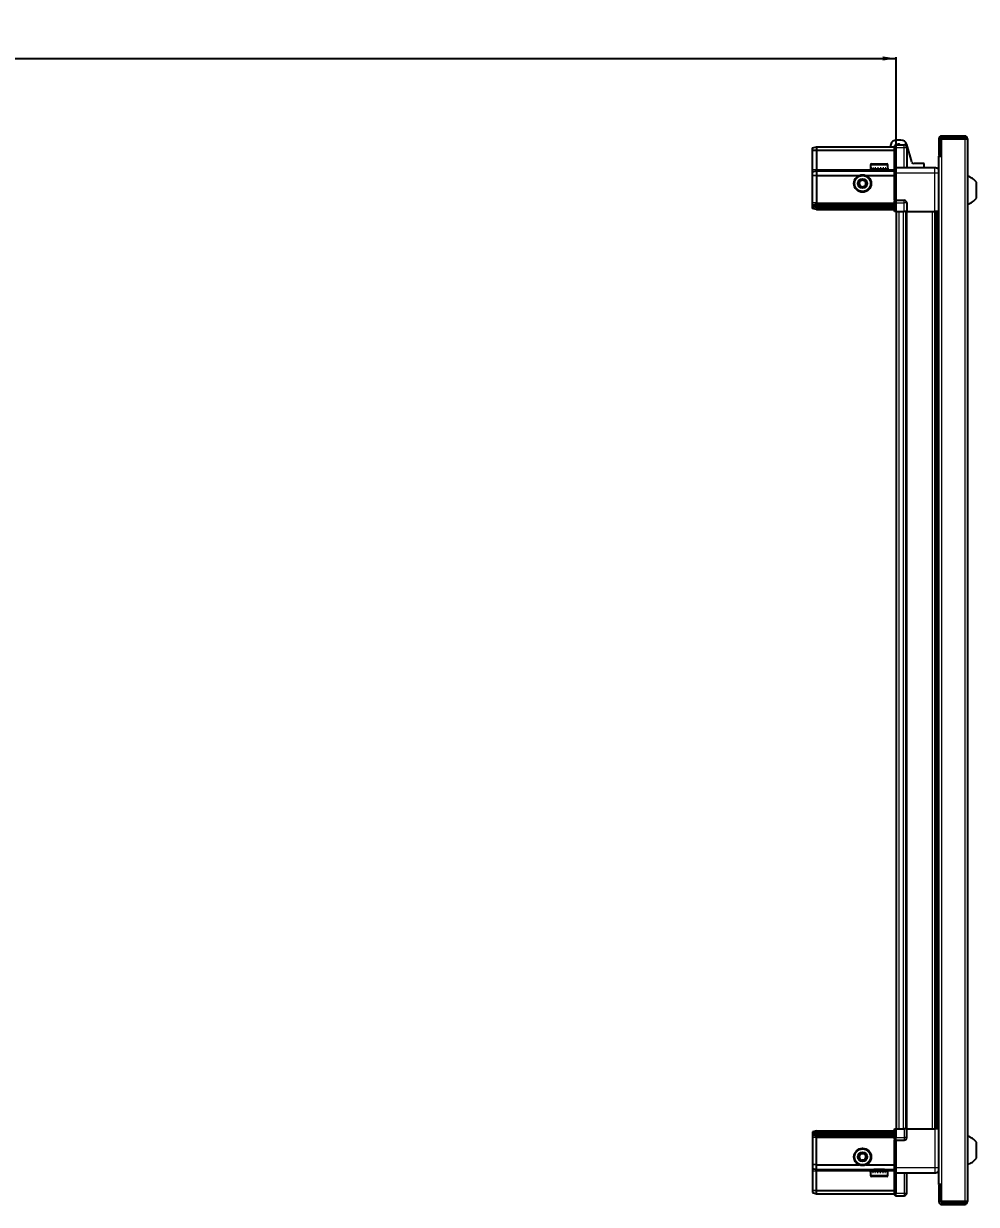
# Model space of a CAD drawing. Header units: millimetres. Extents: x 1256 to 6337, y -766 to 2003.
# Drawn here: x 3904 to 4616, y 1048 to 1931 of the extents above; entities that cross this region are included whole.
import ezdxf

# ---------------------------------------------------------------- set-up
doc = ezdxf.new("R2010")
doc.units = ezdxf.units.MM
doc.layers.add('FORMAT', color=7, linetype='Continuous')
doc.styles.add('SLDTEXTSTYLE0', font='TXT', dxfattribs={"width": 0.75})
doc.dimstyles.new('SLDDIMSTYLE0', dxfattribs={"dimtxt": 20, "dimasz": 10, "dimexe": 0, "dimexo": 0.0625, "dimgap": 5, "dimtad": 2, "dimdec": 1, "dimrnd": 1e-09, "dimzin": 12, "dimdsep": 46, "dimtxsty": 'SLDTEXTSTYLE0', "dimsah": 1, "dimcen": 0.09, "dimadec": 0, "dimazin": 3, "dimtfac": 1, "dimtofl": 0, "dimtmove": 0, "dimatfit": 3, "dimfxl": 0, "dimfrac": 2, "dimtolj": 1, "dimtzin": 12, "dimarcsym": 0})

# ---------------------------------------------------------------- blocks, each defined once
blk = doc.blocks.new('_D_5')
at = {"layer": 'FORMAT'}
for p, q in [((3056.46, 1790.11), (3056.46, 1905.6)), ((3056.46, 1904.6), (4556.46, 1904.6)), ((4556.46, 1790.11), (4556.46, 1905.6))]:
    blk.add_line(p, q, dxfattribs=at)
for points in [[(3056.46, 1904.6), (3066.46, 1903.07), (3066.46, 1906.14)], [(4556.46, 1904.6), (4546.46, 1906.14), (4546.46, 1903.07)]]:
    blk.add_solid(points, dxfattribs=at)
at = {"layer": 'FORMAT', "insert": (3776.91, 1930.39), "char_height": 20, "attachment_point": 1, "style": 'SLDTEXTSTYLE0'}
blk.add_mtext('1500', dxfattribs=at)

msp = doc.modelspace()

# ---------------------------------------------------------------- linework, layer by layer
at = {"color": 7, "linetype": 'Continuous', "lineweight": 25}
for p, q in [((4607.71, 1846.6), (4590.41, 1846.6)), ((4607.71, 1845.1), (4607.71, 1846.6)), ((4493.81, 1837.8), (4496.81, 1838.6)), ((4493.81, 1835.95), (4493.81, 1837.8)), ((4496.81, 1838.6), (4496.81, 1836.1)), ((4496.81, 1838.6), (4555.11, 1838.6)), ((4552.44, 1840.34), (4551.95, 1838.6)), ((4555.98, 1840.1), (4555.11, 1839.6)), ((4555.11, 1839.6), (4555.11, 1838.1)), ((4555.11, 1823.3), (4555.11, 1838.1)), ((4556.31, 1840.1), (4555.98, 1840.1)), ((4556.31, 1838.1), (4556.31, 1840.1)), ((4556.31, 1840.1), (4562.31, 1840.1)), ((4556.31, 1838.1), (4556.31, 1823.3)), ((4560, 1843.6), (4556.77, 1843.6)), ((4564.31, 1838.1), (4564.31, 1823.1)), ((4568.09, 1827.19), (4564.32, 1840.34)), ((4588.31, 1844.5), (4588.31, 1832.1)), ((4589.81, 1844.5), (4589.81, 1832.1)), ((4590.31, 1831.6), (4590.31, 1844.5)), ((4590.31, 1844.5), (4607.71, 1844.5)), ((4607.71, 1845.1), (4590.41, 1845.1)), ((4607.71, 1844.5), (4609.81, 1844.5)), ((4609.81, 1844.5), (4609.81, 1049.7)), ((4493.81, 1835.95), (4496.81, 1836.1)), ((4493.81, 1821.6), (4493.81, 1835.95)), ((4496.81, 1836.1), (4496.81, 1821.6)), ((4496.81, 1836.1), (4555.11, 1836.1)), ((4588.21, 1831.6), (4588.21, 1062.6)), ((4588.21, 1831.6), (4590.31, 1831.6)), ((4588.31, 1832.1), (4589.81, 1832.1)), ((4493.81, 1819.8), (4493.81, 1821.6)), ((4493.81, 1819.8), (4496.81, 1820.6)), ((4493.81, 1816.77), (4493.81, 1819.8)), ((4496.81, 1821.6), (4496.81, 1820.6)), ((4496.81, 1820.6), (4496.81, 1817.1)), ((4496.81, 1820.6), (4555.11, 1820.6)), ((4537.31, 1825), (4537.31, 1822.1)), ((4537.31, 1822.1), (4537.35, 1822.1)), ((4537.47, 1822.6), (4537.35, 1822.6)), ((4537.35, 1822.6), (4537.35, 1822.1)), ((4537.35, 1822.1), (4537.47, 1822.1)), ((4537.47, 1822.6), (4537.47, 1822.1)), ((4537.47, 1822.1), (4537.88, 1822.1)), ((4538.22, 1822.6), (4537.88, 1822.6)), ((4537.88, 1822.6), (4537.88, 1822.1)), ((4537.88, 1822.1), (4538.22, 1822.1)), ((4538.11, 1825.8), (4549.51, 1825.8)), ((4538.22, 1822.6), (4538.22, 1822.1)), ((4538.22, 1822.1), (4538.99, 1822.1)), ((4539.52, 1822.6), (4538.99, 1822.6)), ((4538.99, 1822.6), (4538.99, 1822.1)), ((4538.99, 1822.1), (4539.52, 1822.1)), ((4539.41, 1822.1), (4539.41, 1822)), ((4539.41, 1822), (4548.21, 1822)), ((4539.52, 1822.6), (4539.52, 1822.1)), ((4539.52, 1822.1), (4540.57, 1822.1)), ((4539.81, 1821.6), (4540.5, 1821.12)), ((4539.81, 1821.6), (4547.81, 1821.6)), ((4540.5, 1821.12), (4539.81, 1820.64)), ((4539.81, 1820.64), (4539.81, 1820.6)), ((4539.81, 1820.64), (4547.81, 1820.64)), ((4540.5, 1821.12), (4547.12, 1821.12)), ((4541.23, 1822.6), (4540.57, 1822.6)), ((4540.57, 1822.6), (4540.57, 1822.1)), ((4540.57, 1822.1), (4541.23, 1822.1)), ((4541.23, 1822.6), (4541.23, 1822.1)), ((4541.23, 1822.1), (4542.47, 1822.1)), ((4543.2, 1822.6), (4542.47, 1822.6)), ((4542.47, 1822.6), (4542.47, 1822.1)), ((4542.47, 1822.1), (4542.91, 1822.1)), ((4542.91, 1822.6), (4542.91, 1822.1)), ((4543.2, 1822.6), (4543.2, 1822.1)), ((4543.2, 1822.1), (4544.5, 1822.1)), ((4545.23, 1822.6), (4544.5, 1822.6)), ((4544.5, 1822.6), (4544.5, 1822.1)), ((4544.77, 1822.6), (4544.77, 1822.1)), ((4544.77, 1822.1), (4545.23, 1822.1)), ((4545.23, 1822.6), (4545.23, 1822.1)), ((4545.23, 1822.1), (4546.47, 1822.1)), ((4547.12, 1822.6), (4546.47, 1822.6)), ((4546.47, 1822.6), (4546.47, 1822.1)), ((4546.47, 1822.1), (4547.12, 1822.1)), ((4547.12, 1822.6), (4547.12, 1822.1)), ((4547.12, 1822.1), (4548.17, 1822.1)), ((4547.12, 1821.12), (4547.81, 1821.6)), ((4547.81, 1820.64), (4547.12, 1821.12)), ((4547.81, 1820.6), (4547.81, 1820.64)), ((4548.69, 1822.6), (4548.17, 1822.6)), ((4548.17, 1822.6), (4548.17, 1822.1)), ((4548.17, 1822.1), (4548.69, 1822.1)), ((4548.21, 1822), (4548.21, 1822.1)), ((4548.69, 1822.6), (4548.69, 1822.1)), ((4548.69, 1822.1), (4549.45, 1822.1)), ((4549.78, 1822.6), (4549.45, 1822.6)), ((4549.45, 1822.6), (4549.45, 1822.1)), ((4549.45, 1822.1), (4549.78, 1822.1)), ((4549.78, 1822.6), (4549.78, 1822.1)), ((4549.78, 1822.1), (4550.17, 1822.1)), ((4550.28, 1822.6), (4550.17, 1822.6)), ((4550.17, 1822.6), (4550.17, 1822.1)), ((4550.17, 1822.1), (4550.28, 1822.1)), ((4550.28, 1822.6), (4550.28, 1822.1)), ((4550.28, 1822.1), (4550.31, 1822.1)), ((4550.31, 1822.1), (4550.31, 1825)), ((4555.11, 1823.1), (4555.11, 1823.3)), ((4556.31, 1823.1), (4555.11, 1823.1)), ((4555.11, 1819.1), (4555.11, 1823.1)), ((4556.31, 1823.3), (4556.31, 1823.1)), ((4556.31, 1823.1), (4556.31, 1819.1)), ((4556.31, 1823.1), (4585.31, 1823.1)), ((4577.26, 1826.1), (4569.53, 1826.1)), ((4577.26, 1823.1), (4577.26, 1826.1)), ((4496.81, 1817.1), (4493.81, 1816.77)), ((4493.81, 1796.6), (4493.81, 1816.77)), ((4496.81, 1817.1), (4496.81, 1796.6)), ((4496.81, 1817.1), (4528.81, 1817.1)), ((4533.81, 1817.1), (4555.11, 1817.1)), ((4555.11, 1798.8), (4555.11, 1819.1)), ((4556.31, 1819.1), (4556.31, 1798.8)), ((4616.41, 1800.1), (4616.41, 1812.1)), ((4493.81, 1794.8), (4493.81, 1796.6)), ((4496.81, 1795.6), (4493.81, 1794.8)), ((4493.81, 1794.06), (4493.81, 1794.8)), ((4496.81, 1794.6), (4493.81, 1794.06)), ((4493.81, 1793.56), (4493.81, 1794.06)), ((4496.81, 1793.1), (4493.81, 1793.56)), ((4493.81, 1792.41), (4493.81, 1793.56)), ((4496.81, 1796.6), (4496.81, 1795.6)), ((4496.81, 1795.6), (4496.81, 1794.6)), ((4496.81, 1795.6), (4555.11, 1795.6)), ((4496.81, 1794.6), (4496.81, 1793.1)), ((4496.81, 1794.6), (4555.11, 1794.6)), ((4496.81, 1793.1), (4496.81, 1791.6)), ((4496.81, 1793.1), (4555.11, 1793.1)), ((4555.11, 1798.6), (4555.11, 1798.8)), ((4556.31, 1798.6), (4555.11, 1798.6)), ((4555.11, 1798.6), (4555.11, 1797.93)), ((4555.11, 1790.1), (4555.11, 1797.93)), ((4555.98, 1796.6), (4555.98, 1790.1)), ((4556.31, 1798.8), (4556.31, 1798.6)), ((4556.31, 1796.6), (4556.31, 1798.6)), ((4556.31, 1796.6), (4556.31, 1798.6)), ((4556.31, 1798.6), (4562.31, 1798.6)), ((4556.31, 1796.6), (4556.31, 1790.1)), ((4564.31, 1796.6), (4564.31, 1790.1)), ((4496.81, 1791.6), (4493.81, 1792.41)), ((4496.81, 1791.6), (4555.11, 1791.6)), ((4555.98, 1790.1), (4555.11, 1790.1)), ((4556.31, 1790.1), (4555.98, 1790.1)), ((4556.31, 1790.1), (4562.31, 1790.1)), ((4556.46, 1790.1), (4556.46, 1104.1)), ((4564.31, 1790.1), (4562.31, 1790.1)), ((4563.66, 1790.1), (4563.66, 1104.1)), ((4564.31, 1790.1), (4585.31, 1790.1)), ((4586.33, 1104.1), (4586.33, 1790.1)), ((4586.37, 1104.1), (4586.37, 1790.1)), ((4588.16, 1790.1), (4588.16, 1104.1)), ((4555.11, 1096.28), (4555.11, 1104.1)), ((4555.11, 1104.1), (4555.98, 1104.1)), ((4555.98, 1104.1), (4555.98, 1104.1)), ((4555.98, 1104.1), (4555.98, 1097.6)), ((4556.31, 1104.1), (4555.98, 1104.1)), ((4556.31, 1104.1), (4556.31, 1097.6)), ((4556.31, 1104.1), (4556.31, 1104.1)), ((4556.31, 1104.1), (4556.31, 1097.6)), ((4556.31, 1104.1), (4562.31, 1104.1)), ((4564.31, 1104.1), (4562.31, 1104.1)), ((4564.31, 1097.6), (4564.31, 1104.1)), ((4564.31, 1104.1), (4585.31, 1104.1)), ((4496.81, 1102.6), (4493.81, 1101.8)), ((4493.81, 1101.8), (4493.81, 1100.65)), ((4496.81, 1101.1), (4493.81, 1100.65)), ((4493.81, 1100.65), (4493.81, 1100.15)), ((4496.81, 1099.6), (4493.81, 1100.15)), ((4493.81, 1100.15), (4493.81, 1099.41)), ((4496.81, 1098.6), (4493.81, 1099.41)), ((4493.81, 1099.41), (4493.81, 1097.6)), ((4493.81, 1097.6), (4493.81, 1077.44)), ((4496.81, 1101.1), (4496.81, 1102.6)), ((4496.81, 1102.6), (4555.11, 1102.6)), ((4496.81, 1101.1), (4555.11, 1101.1)), ((4496.81, 1099.6), (4496.81, 1101.1)), ((4496.81, 1099.6), (4555.11, 1099.6)), ((4496.81, 1098.6), (4496.81, 1099.6)), ((4496.81, 1098.6), (4555.11, 1098.6)), ((4496.81, 1097.6), (4496.81, 1098.6)), ((4496.81, 1077.1), (4496.81, 1097.6)), ((4555.11, 1096.28), (4555.11, 1095.6)), ((4556.31, 1095.6), (4555.11, 1095.6)), ((4555.11, 1095.4), (4555.11, 1095.6)), ((4555.11, 1075.1), (4555.11, 1095.4)), ((4556.31, 1095.6), (4556.31, 1097.6)), ((4556.31, 1095.6), (4556.31, 1095.4)), ((4556.31, 1095.6), (4562.31, 1095.6)), ((4556.31, 1095.4), (4556.31, 1075.1)), ((4616.41, 1082.1), (4616.41, 1094.1)), ((4496.81, 1077.1), (4493.81, 1077.44)), ((4493.81, 1077.44), (4493.81, 1074.41)), ((4493.81, 1074.41), (4496.81, 1073.6)), ((4493.81, 1074.41), (4493.81, 1072.6)), ((4493.81, 1072.6), (4493.81, 1058.26)), ((4496.81, 1077.1), (4528.81, 1077.1)), ((4496.81, 1073.6), (4496.81, 1077.1)), ((4496.81, 1073.6), (4555.11, 1073.6)), ((4496.81, 1072.6), (4496.81, 1073.6)), ((4496.81, 1058.1), (4496.81, 1072.6)), ((4533.81, 1077.1), (4555.11, 1077.1)), ((4537.31, 1072.1), (4537.31, 1069.2)), ((4537.33, 1072.1), (4537.31, 1072.1)), ((4537.33, 1071.6), (4537.33, 1072.1)), ((4537.43, 1072.1), (4537.33, 1072.1)), ((4537.33, 1071.6), (4537.43, 1071.6)), ((4537.43, 1071.6), (4537.43, 1072.1)), ((4537.8, 1072.1), (4537.43, 1072.1)), ((4537.8, 1071.6), (4537.8, 1072.1)), ((4538.12, 1072.1), (4537.8, 1072.1)), ((4537.8, 1071.6), (4538.12, 1071.6)), ((4538.12, 1071.6), (4538.12, 1072.1)), ((4538.86, 1072.1), (4538.12, 1072.1)), ((4538.86, 1071.6), (4538.86, 1072.1)), ((4539.37, 1072.1), (4538.86, 1072.1)), ((4538.86, 1071.6), (4539.37, 1071.6)), ((4539.37, 1071.6), (4539.37, 1072.1)), ((4540.4, 1072.1), (4539.37, 1072.1)), ((4539.41, 1072.2), (4539.41, 1072.1)), ((4548.21, 1072.2), (4539.41, 1072.2)), ((4539.81, 1073.6), (4539.81, 1073.57)), ((4539.81, 1073.57), (4540.5, 1073.09)), ((4547.81, 1073.57), (4539.81, 1073.57)), ((4540.5, 1073.09), (4539.81, 1072.6)), ((4547.81, 1072.6), (4539.81, 1072.6)), ((4540.4, 1071.6), (4540.4, 1072.1)), ((4541.05, 1072.1), (4540.4, 1072.1)), ((4540.4, 1071.6), (4541.05, 1071.6)), ((4547.12, 1073.09), (4540.5, 1073.09)), ((4541.05, 1071.6), (4541.05, 1072.1)), ((4542.28, 1072.1), (4541.05, 1072.1)), ((4542.28, 1071.6), (4542.28, 1072.1)), ((4542.77, 1072.1), (4542.28, 1072.1)), ((4542.28, 1071.6), (4543, 1071.6)), ((4542.77, 1071.6), (4542.77, 1072.1)), ((4543, 1071.6), (4543, 1072.1)), ((4544.3, 1072.1), (4543, 1072.1)), ((4544.3, 1071.6), (4544.3, 1072.1)), ((4544.3, 1071.6), (4545.04, 1071.6)), ((4544.64, 1071.6), (4544.64, 1072.1)), ((4545.04, 1072.1), (4544.64, 1072.1)), ((4545.04, 1071.6), (4545.04, 1072.1)), ((4546.28, 1072.1), (4545.04, 1072.1)), ((4546.28, 1071.6), (4546.28, 1072.1)), ((4546.95, 1072.1), (4546.28, 1072.1)), ((4546.28, 1071.6), (4546.95, 1071.6)), ((4546.95, 1071.6), (4546.95, 1072.1)), ((4548.02, 1072.1), (4546.95, 1072.1)), ((4547.12, 1073.09), (4547.81, 1073.57)), ((4547.81, 1072.6), (4547.12, 1073.09)), ((4547.81, 1073.57), (4547.81, 1073.6)), ((4548.02, 1071.6), (4548.02, 1072.1)), ((4548.55, 1072.1), (4548.02, 1072.1)), ((4548.02, 1071.6), (4548.55, 1071.6)), ((4548.21, 1072.1), (4548.21, 1072.2)), ((4548.55, 1071.6), (4548.55, 1072.1)), ((4549.34, 1072.1), (4548.55, 1072.1)), ((4549.34, 1071.6), (4549.34, 1072.1)), ((4549.7, 1072.1), (4549.34, 1072.1)), ((4549.34, 1071.6), (4549.7, 1071.6)), ((4549.7, 1071.6), (4549.7, 1072.1)), ((4550.13, 1072.1), (4549.7, 1072.1)), ((4550.13, 1071.6), (4550.13, 1072.1)), ((4550.26, 1072.1), (4550.13, 1072.1)), ((4550.13, 1071.6), (4550.26, 1071.6)), ((4550.26, 1071.6), (4550.26, 1072.1)), ((4550.31, 1072.1), (4550.26, 1072.1)), ((4550.31, 1069.2), (4550.31, 1072.1)), ((4555.11, 1071.1), (4555.11, 1075.1)), ((4556.31, 1071.1), (4555.11, 1071.1)), ((4555.11, 1070.9), (4555.11, 1071.1)), ((4555.11, 1056.1), (4555.11, 1070.9)), ((4556.31, 1075.1), (4556.31, 1071.1)), ((4556.31, 1071.1), (4556.31, 1070.9)), ((4556.31, 1071.1), (4585.31, 1071.1)), ((4556.31, 1070.9), (4556.31, 1056.1)), ((4556.31, 1070.9), (4556.31, 1056.1)), ((4564.31, 1056.1), (4564.31, 1071.1)), ((4549.51, 1068.4), (4538.11, 1068.4)), ((4590.31, 1062.6), (4588.21, 1062.6)), ((4588.31, 1062.1), (4588.31, 1049.7)), ((4588.31, 1062.1), (4589.81, 1062.1)), ((4589.81, 1062.1), (4589.81, 1049.7)), ((4590.31, 1049.7), (4590.31, 1062.6)), ((4493.81, 1058.26), (4496.81, 1058.1)), ((4493.81, 1058.26), (4493.81, 1056.41)), ((4493.81, 1056.41), (4496.81, 1055.6)), ((4496.81, 1058.1), (4555.11, 1058.1)), ((4496.81, 1055.6), (4496.81, 1058.1)), ((4496.81, 1055.6), (4555.11, 1055.6)), ((4555.11, 1056.1), (4555.11, 1054.6)), ((4555.11, 1054.6), (4555.98, 1054.1)), ((4556.31, 1054.1), (4555.98, 1054.1)), ((4556.31, 1054.1), (4556.31, 1056.1)), ((4556.31, 1054.1), (4562.31, 1054.1)), ((4607.71, 1049.7), (4590.31, 1049.7)), ((4590.41, 1049.1), (4607.71, 1049.1)), ((4590.41, 1047.6), (4607.71, 1047.6)), ((4609.81, 1049.7), (4607.71, 1049.7)), ((4607.71, 1049.1), (4607.71, 1047.6))]:
    msp.add_line(p, q, dxfattribs=at)
at = {"color": 8, "linetype": 'Continuous', "lineweight": 18}
for p, q in [((4590.41, 1845.1), (4590.41, 1846.6)), ((4556.31, 1838.1), (4555.11, 1838.1)), ((4556.31, 1838.1), (4562.31, 1838.1)), ((4562.31, 1838.1), (4562.31, 1840.1)), ((4562.31, 1823.1), (4562.31, 1838.1)), ((4562.31, 1838.1), (4564.31, 1838.1)), ((4589.81, 1844.5), (4588.31, 1844.5)), ((4607.71, 1844.5), (4607.71, 1049.7)), ((4590.31, 1831.6), (4590.31, 1062.6)), ((4493.81, 1821.6), (4496.81, 1821.6)), ((4496.81, 1821.6), (4539.81, 1821.6)), ((4537.31, 1825), (4550.31, 1825)), ((4547.81, 1821.6), (4555.11, 1821.6)), ((4555.11, 1823.3), (4556.31, 1823.3)), ((4556.31, 1819.1), (4555.11, 1819.1)), ((4556.31, 1819.1), (4585.31, 1819.1)), ((4585.31, 1790.1), (4585.31, 1819.1)), ((4496.81, 1796.6), (4493.81, 1796.6)), ((4496.81, 1796.6), (4555.11, 1796.6)), ((4555.11, 1798.8), (4556.31, 1798.8)), ((4556.31, 1796.6), (4555.98, 1796.6)), ((4556.31, 1796.6), (4562.31, 1796.6)), ((4562.31, 1796.6), (4562.31, 1798.6)), ((4562.31, 1790.1), (4562.31, 1796.6)), ((4564.31, 1796.6), (4562.31, 1796.6)), ((4558.46, 1790.1), (4558.46, 1104.1)), ((4561.66, 1790.1), (4561.66, 1104.1)), ((4564.31, 1790.1), (4564.31, 1104.1)), ((4583.71, 1104.1), (4583.71, 1790.1)), ((4585.13, 1790.1), (4585.13, 1104.1)), ((4587.58, 1104.1), (4587.58, 1790.1)), ((4556.31, 1104.1), (4555.98, 1104.1)), ((4562.31, 1104.1), (4562.31, 1097.6)), ((4585.31, 1104.1), (4585.31, 1075.1)), ((4496.81, 1097.6), (4493.81, 1097.6)), ((4496.81, 1097.6), (4555.11, 1097.6)), ((4556.31, 1095.4), (4555.11, 1095.4)), ((4556.31, 1097.6), (4555.98, 1097.6)), ((4556.31, 1097.6), (4562.31, 1097.6)), ((4564.31, 1097.6), (4562.31, 1097.6)), ((4562.31, 1097.6), (4562.31, 1095.6)), ((4493.81, 1072.6), (4496.81, 1072.6)), ((4496.81, 1072.6), (4539.81, 1072.6)), ((4550.31, 1069.2), (4537.31, 1069.2)), ((4547.81, 1072.6), (4555.11, 1072.6)), ((4556.31, 1075.1), (4555.11, 1075.1)), ((4556.31, 1070.9), (4555.11, 1070.9)), ((4556.31, 1075.1), (4585.31, 1075.1)), ((4562.31, 1071.1), (4562.31, 1056.1)), ((4556.31, 1056.1), (4555.11, 1056.1)), ((4556.31, 1056.1), (4562.31, 1056.1)), ((4562.31, 1056.1), (4564.31, 1056.1)), ((4562.31, 1056.1), (4562.31, 1054.1)), ((4589.81, 1049.7), (4588.31, 1049.7)), ((4590.41, 1049.1), (4590.41, 1047.6))]:
    msp.add_line(p, q, dxfattribs=at)
at = {"color": 7, "linetype": 'Continuous', "lineweight": 25}
for centre, radius in [((4531.31, 1811.1), 6.5), ((4531.31, 1811.1), 3.46), ((4531.31, 1083.1), 6.5), ((4531.31, 1083.1), 3.46)]:
    msp.add_circle(centre, radius, dxfattribs=at)
at = {"color": 8, "linetype": 'Continuous', "lineweight": 18}
for centre in [(4531.31, 1811.1), (4531.31, 1083.1)]:
    msp.add_circle(centre, 5.7, dxfattribs=at)
at = {"color": 7, "linetype": 'Continuous', "lineweight": 25}
for centre, radius, start, end in [((4590.41, 1844.5), 2.1, 90, 180), ((4607.71, 1844.5), 2.1, 0, 90), ((4556.77, 1839.1), 4.5, 90, 164), ((4558.36, 1838.7), 1.9, 47.4631, 132.5369), ((4560, 1839.1), 4.5, 16, 90), ((4562.31, 1838.1), 2, 0, 90), ((4590.41, 1844.5), 0.6, 90, 180), ((4607.71, 1844.5), 0.6, 0, 90), ((4538.11, 1825), 0.8, 90, 180), ((4539.41, 1821.6), 0.4, 0, 90), ((4548.21, 1821.6), 0.4, 90, 180), ((4549.51, 1825), 0.8, 0, 90), ((4569.53, 1827.6), 1.5, 196, 270), ((4531.31, 1811.1), 2.5, 120.74103, 180.74103), ((4531.31, 1811.1), 2.5, 180.74103, 240.74103), ((4531.31, 1811.1), 2.5, 60.74103, 120.74103), ((4531.31, 1811.1), 2.5, 0.74103, 60.74103), ((4531.31, 1811.1), 2.5, 300.74103, 0.74103), ((4606.79, 1805.08), 11.91, 36.1266, 75.29965), ((4531.31, 1811.1), 2.5, 240.74103, 300.74103), ((4562.31, 1796.6), 2, 0, 90), ((4606.79, 1807.13), 11.91, 284.70035, 323.8734), ((4562.31, 1097.6), 2, 270, 0), ((4606.79, 1087.08), 11.91, 36.1266, 75.29965), ((4531.31, 1083.1), 2.5, 155.91157, 215.91157), ((4531.31, 1083.1), 2.5, 95.91157, 155.91157), ((4531.31, 1083.1), 2.5, 215.91157, 275.91157), ((4531.31, 1083.1), 2.5, 35.91157, 95.91157), ((4531.31, 1083.1), 2.5, 275.91157, 335.91157), ((4531.31, 1083.1), 2.5, 335.91157, 35.91157), ((4606.79, 1089.13), 11.91, 284.70035, 323.8734), ((4538.11, 1069.2), 0.8, 180, 270), ((4539.41, 1072.6), 0.4, 270, 0), ((4548.21, 1072.6), 0.4, 180, 270), ((4549.51, 1069.2), 0.8, 270, 0), ((4562.31, 1056.1), 2, 270, 0), ((4590.41, 1049.7), 2.1, 180, 270), ((4590.41, 1049.7), 0.6, 180, 270), ((4607.71, 1049.7), 2.1, 270, 0), ((4607.71, 1049.7), 0.6, 270, 0)]:
    msp.add_arc(centre, radius, start, end, dxfattribs=at)
for centre, start_param, end_param in [((4552.51, 1796.6), 0, 0.722734), ((4552.51, 1097.6), 5.560451, 6.283185)]:
    msp.add_ellipse(centre, major_axis=(3.46, 0), ratio=0.57735, start_param=start_param, end_param=end_param, dxfattribs=at)
for points, knots in [([(4585.31, 1823.1), (4585.75, 1823.06), (4586.43, 1822.99), (4587.24, 1822.55), (4587.8, 1822.11), (4588.08, 1821.74), (4588.21, 1821.56)], [0, 0, 0, 0, 0.3842982, 0.5911726, 0.8024372, 1, 1, 1, 1]), ([(4528.79, 1812.52), (4529.24, 1812.78), (4530.06, 1813.27), (4530.89, 1813.76), (4531.27, 1813.99)], [0, 0, 0, 0, 0.534686, 1, 1, 1, 1]), ([(4528.83, 1809.63), (4528.83, 1809.75), (4528.82, 1810.35), (4528.81, 1811.35), (4528.8, 1812.17), (4528.79, 1812.52)], [0, 0, 0, 0, 0.1331247, 0.6370994, 1, 1, 1, 1]), ([(4531.27, 1813.99), (4531.72, 1813.74), (4532.57, 1813.27), (4533.4, 1812.8), (4533.79, 1812.58)], [0, 0, 0, 0, 0.534686, 1, 1, 1, 1]), ([(4533.79, 1812.58), (4533.8, 1812.24), (4533.81, 1811.41), (4533.82, 1810.42), (4533.83, 1809.82), (4533.83, 1809.69)], [0, 0, 0, 0, 0.362901, 0.866875, 1, 1, 1, 1]), ([(4531.35, 1808.22), (4530.9, 1808.47), (4530.06, 1808.94), (4529.22, 1809.41), (4528.83, 1809.63)], [0, 0, 0, 0, 0.5346859, 1, 1, 1, 1]), ([(4533.83, 1809.69), (4533.39, 1809.43), (4532.56, 1808.94), (4531.73, 1808.45), (4531.35, 1808.22)], [0, 0, 0, 0, 0.534686, 1, 1, 1, 1]), ([(4588.16, 1790.1), (4588.12, 1790.1), (4587.9, 1790.1), (4587.18, 1790.1), (4586.22, 1790.1), (4585.57, 1790.1), (4585.31, 1790.1)], [0, 0, 0, 0, 0.071707, 0.420979, 0.770251, 1, 1, 1, 1]), ([(4588.16, 1104.1), (4588.12, 1104.1), (4587.9, 1104.1), (4587.18, 1104.1), (4586.22, 1104.1), (4585.57, 1104.1), (4585.31, 1104.1)], [0, 0, 0, 0, 0.071707, 0.420979, 0.770251, 1, 1, 1, 1]), ([(4528.44, 1082.81), (4528.65, 1083.28), (4529.04, 1084.16), (4529.44, 1085.03), (4529.62, 1085.44)], [0, 0, 0, 0, 0.5346859, 1, 1, 1, 1]), ([(4530.13, 1080.47), (4529.83, 1080.89), (4529.26, 1081.67), (4528.7, 1082.45), (4528.44, 1082.81)], [0, 0, 0, 0, 0.5346859, 1, 1, 1, 1]), ([(4529.62, 1085.44), (4529.96, 1085.48), (4530.78, 1085.56), (4531.77, 1085.67), (4532.36, 1085.73), (4532.49, 1085.74)], [0, 0, 0, 0, 0.362901, 0.866875, 1, 1, 1, 1]), ([(4533, 1080.77), (4532.88, 1080.75), (4532.28, 1080.69), (4531.29, 1080.59), (4530.48, 1080.5), (4530.13, 1080.47)], [0, 0, 0, 0, 0.133125, 0.637099, 1, 1, 1, 1]), ([(4532.49, 1085.74), (4532.79, 1085.32), (4533.36, 1084.54), (4533.92, 1083.76), (4534.18, 1083.4)], [0, 0, 0, 0, 0.5346859, 1, 1, 1, 1]), ([(4534.18, 1083.4), (4533.97, 1082.93), (4533.58, 1082.05), (4533.19, 1081.17), (4533, 1080.77)], [0, 0, 0, 0, 0.534686, 1, 1, 1, 1]), ([(4585.31, 1071.1), (4585.75, 1071.15), (4586.43, 1071.22), (4587.24, 1071.66), (4587.8, 1072.1), (4588.08, 1072.47), (4588.21, 1072.65)], [0, 0, 0, 0, 0.384298, 0.591173, 0.802437, 1, 1, 1, 1])]:
    msp.add_open_spline(points, degree=3, knots=knots, dxfattribs=at)
at = {"color": 8, "linetype": 'Continuous', "lineweight": 18}
for points in [[(4585.31, 1819.1), (4585.31, 1819.63), (4585.31, 1820.68), (4585.31, 1822), (4585.31, 1822.92), (4585.31, 1823.04), (4585.31, 1823.1)], [(4585.31, 1075.1), (4585.31, 1074.58), (4585.31, 1073.53), (4585.31, 1072.21), (4585.31, 1071.28), (4585.31, 1071.16), (4585.31, 1071.1)]]:
    msp.add_open_spline(points, degree=3, dxfattribs=at)
for points, knots in [([(4585.31, 1819.1), (4585.75, 1819.1), (4586.43, 1819.1), (4587.24, 1819.1), (4587.8, 1819.1), (4588.08, 1819.1), (4588.21, 1819.1)], [0, 0, 0, 0, 0.3842982, 0.5911726, 0.8024372, 1, 1, 1, 1]), ([(4585.31, 1075.1), (4585.75, 1075.1), (4586.43, 1075.1), (4587.24, 1075.1), (4587.8, 1075.1), (4588.08, 1075.1), (4588.21, 1075.1)], [0, 0, 0, 0, 0.384298, 0.591173, 0.802437, 1, 1, 1, 1])]:
    msp.add_open_spline(points, degree=3, knots=knots, dxfattribs=at)

# ---------------------------------------------------------------- dimensions: what is measured, and where the dimension line sits
at = {"layer": 'FORMAT'}
dim = msp.add_linear_dim(base=(4556.46, 1904.6), p1=(3056.46, 1790.1), p2=(4556.46, 1790.1), angle=0, dimstyle='SLDDIMSTYLE0', dxfattribs=at)
dim.commit()
dim.dimension.update_dxf_attribs({"geometry": '_D_5', "text_midpoint": (3806.46, 1904.6), "dimtype": 160})

doc.saveas('drawing.dxf')
